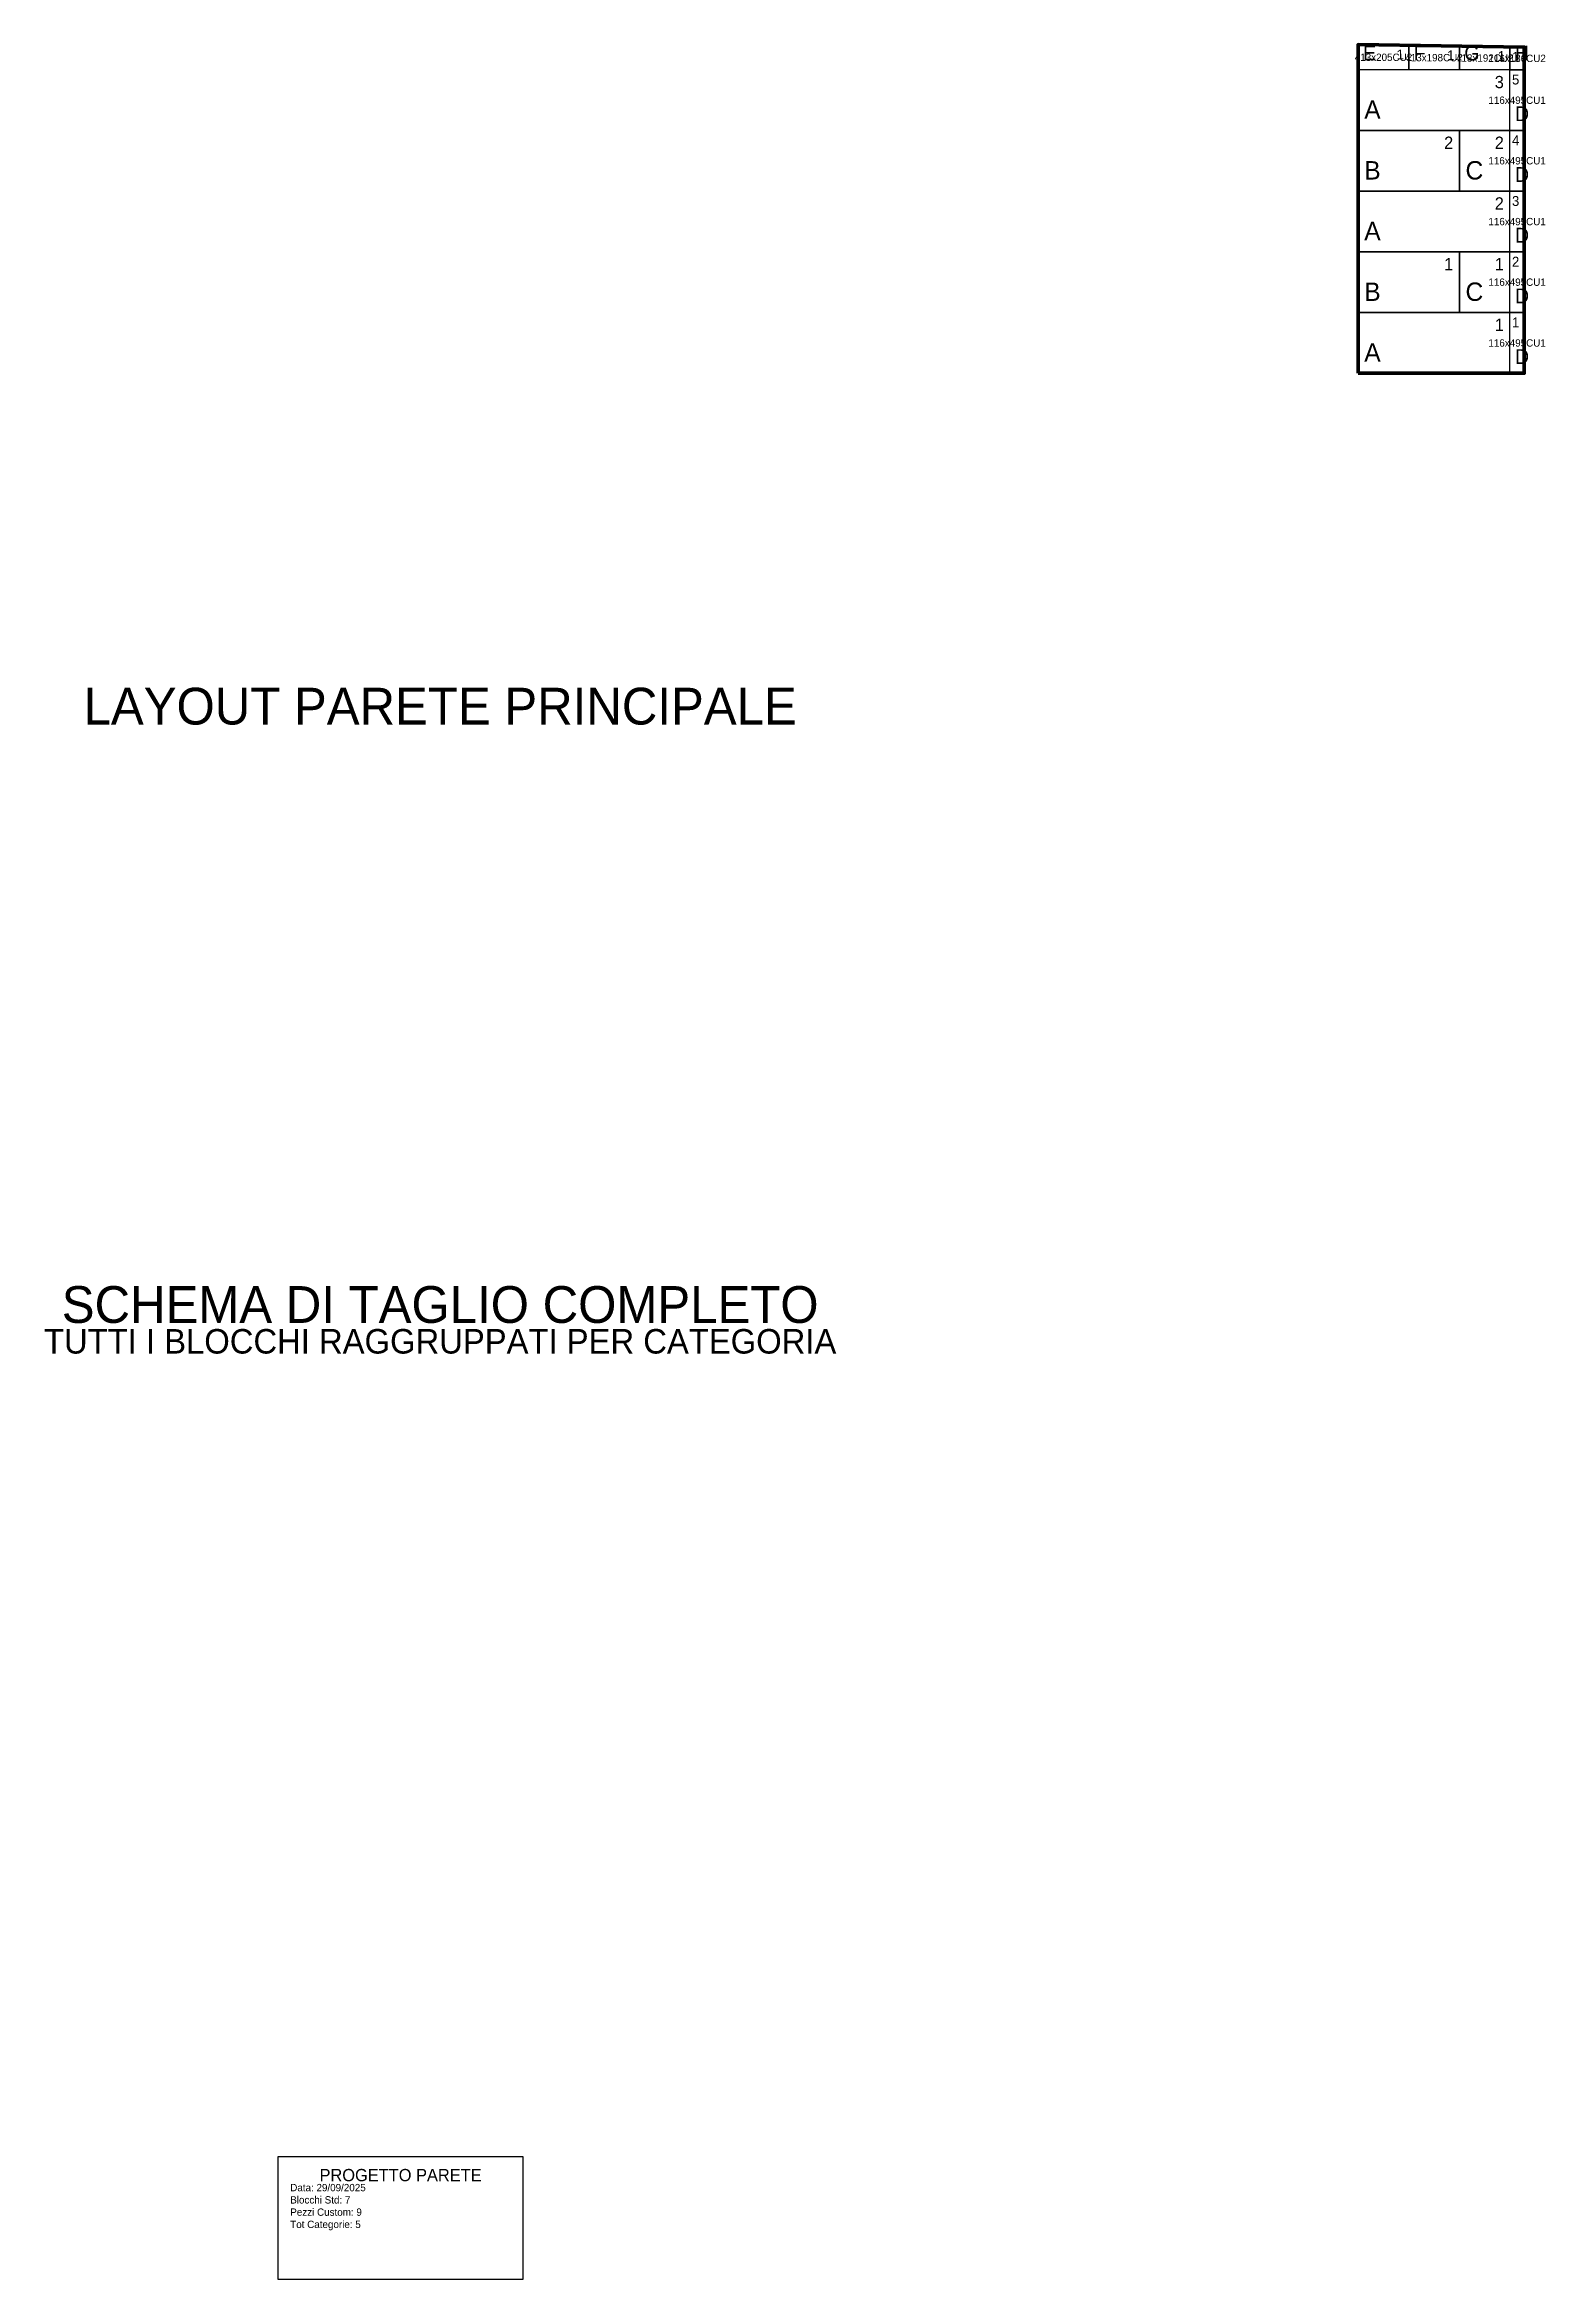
# Model space of a CAD drawing. Header units: metres. Extents: x -2549 to 9694, y -9350 to 8875.
import ezdxf
from ezdxf.enums import TextEntityAlignment as Align

# ---------------------------------------------------------------- set-up
doc = ezdxf.new("R2010")
doc.units = ezdxf.units.M
for name, color, linetype in [('BLOCCHI_CUSTOM', 6, 'Continuous'), ('BLOCCHI_STD', 7, 'Continuous'), ('CARTIGLIO', 7, 'Continuous'), ('PARETE', 5, 'Continuous'), ('TESTI', 7, 'Continuous')]:
    doc.layers.add(name, color=color, linetype=linetype)

msp = doc.modelspace()

# ---------------------------------------------------------------- linework, layer by layer
at = {"layer": 'BLOCCHI_CUSTOM'}
for points in [[(8167, 8670), (8167, 8875), (8580, 8868), (8580, 8670), (8167, 8670)], [(8580, 8670), (8580, 8868), (8993, 8862), (8993, 8670), (8580, 8670)], [(8993, 8670), (8993, 8862), (9406, 8856), (9406, 8670), (8993, 8670)], [(9406, 8670), (9406, 8856), (9522, 8855), (9522, 8670), (9406, 8670)], [(9522, 8670), (9522, 8175), (9406, 8175), (9406, 8670), (9522, 8670)], [(9522, 8175), (9522, 7680), (9406, 7680), (9406, 8175), (9522, 8175)], [(9522, 7680), (9522, 7185), (9406, 7185), (9406, 7680), (9522, 7680)], [(9522, 7185), (9522, 6690), (9406, 6690), (9406, 7185), (9522, 7185)], [(9406, 6195), (9406, 6690), (9522, 6690), (9522, 6195), (9406, 6195)]]:
    msp.add_lwpolyline(points, close=True, dxfattribs=at)
at = {"layer": 'BLOCCHI_STD'}
for points in [[(8167, 8175), (9406, 8175), (9406, 8670), (8167, 8670), (8167, 8175)], [(8167, 7680), (8993, 7680), (8993, 8175), (8167, 8175), (8167, 7680)], [(8993, 7680), (9406, 7680), (9406, 8175), (8993, 8175), (8993, 7680)], [(8167, 7185), (9406, 7185), (9406, 7680), (8167, 7680), (8167, 7185)], [(8167, 6690), (8993, 6690), (8993, 7185), (8167, 7185), (8167, 6690)], [(8993, 6690), (9406, 6690), (9406, 7185), (8993, 7185), (8993, 6690)], [(8167, 6195), (9406, 6195), (9406, 6690), (8167, 6690), (8167, 6195)]]:
    msp.add_lwpolyline(points, dxfattribs=at)
at = {"layer": 'CARTIGLIO'}
msp.add_lwpolyline([(-645, -9350), (1355, -9350), (1355, -8350), (-645, -8350), (-645, -9350)], dxfattribs=at)
at = {"layer": 'PARETE', "lineweight": 100}
msp.add_lwpolyline([(8167, 6195), (9522, 6195), (9522, 8855), (8167, 8875), (8167, 6195)], close=True, dxfattribs=at)

# ---------------------------------------------------------------- texts
at = {"layer": 'TESTI', "color": 8}
for s, p in [('413x205CU2', (8374, 8772)), ('413x198CU2', (8786, 8769)), ('413x192CU2', (9200, 8766)), ('116x186CU2', (9464, 8763)), ('116x495CU1', (9464, 8422)), ('116x495CU1', (9464, 7928)), ('116x495CU1', (9464, 7432)), ('116x495CU1', (9464, 6938)), ('116x495CU1', (9464, 6442))]:
    msp.add_text(s, height=60, dxfattribs=at).set_placement(p, align=Align.MIDDLE_CENTER)
at = {"layer": 'TESTI', "color": 3}
for s, p in [('E', (8207, 8710)), ('F', (8620, 8710)), ('G', (9033, 8710)), ('H', (9446, 8710)), ('D', (9446, 8215)), ('D', (9446, 7720)), ('D', (9446, 7225)), ('D', (9446, 6730)), ('D', (9446, 6235))]:
    msp.add_text(s, height=120, dxfattribs=at).set_placement(p, align=Align.BOTTOM_LEFT)
at = {"layer": 'TESTI', "color": 4}
for s, p in [('1', (8540, 8835)), ('1', (8953, 8828)), ('1', (9366, 8822)), ('1', (9482, 8816)), ('5', (9482, 8630)), ('4', (9482, 8135)), ('3', (9482, 7640)), ('2', (9482, 7145)), ('1', (9482, 6650))]:
    msp.add_text(s, height=80, dxfattribs=at).set_placement(p, align=Align.TOP_RIGHT)
at = {"layer": 'TESTI', "color": 2}
for s, p in [('3', (9356, 8620)), ('2', (8943, 8125)), ('2', (9356, 8125)), ('2', (9356, 7630)), ('1', (8943, 7135)), ('1', (9356, 7135)), ('1', (9356, 6640))]:
    msp.add_text(s, height=100, dxfattribs=at).set_placement(p, align=Align.TOP_RIGHT)
at = {"layer": 'TESTI', "color": 1}
for s, p in [('A', (8217, 8225)), ('B', (8217, 7730)), ('C', (9043, 7730)), ('A', (8217, 7235)), ('B', (8217, 6740)), ('C', (9043, 6740)), ('A', (8217, 6245))]:
    msp.add_text(s, height=150, dxfattribs=at).set_placement(p, align=Align.BOTTOM_LEFT)
at = {"layer": 'TESTI'}
for s, height, p in [('LAYOUT PARETE PRINCIPALE', 300, (678, 3480)), ('SCHEMA DI TAGLIO COMPLETO', 300, (678, -1400)), ('TUTTI I BLOCCHI RAGGRUPPATI PER CATEGORIA', 200, (678, -1700)), ('PROGETTO PARETE', 100, (355, -8500))]:
    msp.add_text(s, height=height, dxfattribs=at).set_placement(p, align=Align.MIDDLE_CENTER)
for s, p in [('Data: 29/09/2025', (-545, -8650)), ('Blocchi Std: 7', (-545, -8750)), ('Tot Categorie: 5', (-545, -8950)), ('Pezzi Custom: 9', (-545, -8850))]:
    msp.add_text(s, height=60, dxfattribs=at).set_placement(p, align=Align.BOTTOM_LEFT)

doc.saveas('drawing.dxf')
